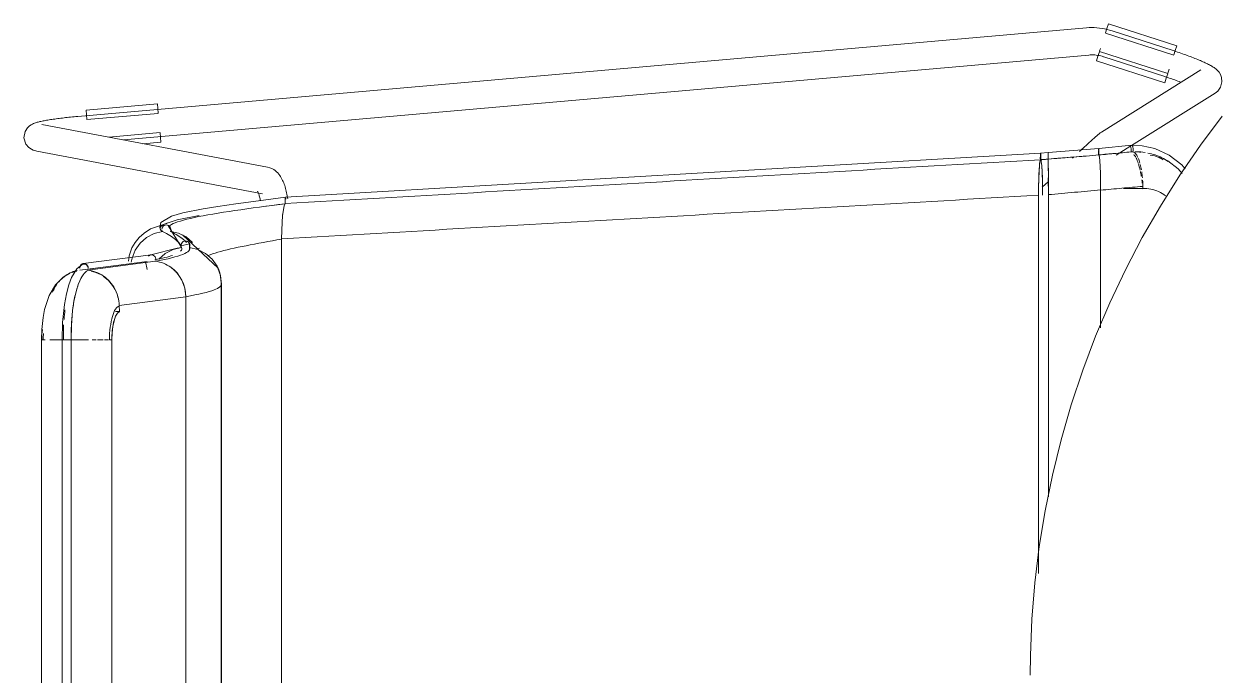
# Model space of a CAD drawing. Header units: millimetres. Extents: x 155920 to 295199, y -4084 to 97293.
# Drawn here: x 226586 to 227113, y 31307 to 31593 of the extents above; entities that cross this region are included whole.
import ezdxf

# ---------------------------------------------------------------- set-up
doc = ezdxf.new("R2010")
doc.units = ezdxf.units.MM
doc.header["$MEASUREMENT"] = 0
doc.layers.add('I-FURN', color=8, linetype='CONTINUOUS', lineweight=9)

msp = doc.modelspace()

# ---------------------------------------------------------------- linework, layer by layer
at = {"layer": 'I-FURN'}
for p, q in [((227062.24, 31591.17), (227062.87, 31593.12)), ((227062.87, 31593.12), (227092.88, 31583.43)), ((227053.19, 31591.4), (226609.86, 31552.46)), ((227053.23, 31591.41), (227053.19, 31591.41)), ((227054.37, 31591.49), (227053.23, 31591.41)), ((227055.51, 31591.52), (227054.37, 31591.49)), ((227056.65, 31591.5), (227055.51, 31591.52)), ((227057.79, 31591.44), (227056.65, 31591.5)), ((227058.93, 31591.33), (227057.79, 31591.44)), ((227060.06, 31591.18), (227058.93, 31591.33)), ((227061.19, 31590.98), (227060.06, 31591.18)), ((227062.3, 31590.74), (227061.19, 31590.98)), ((227061.56, 31589.08), (227091.57, 31579.39)), ((227061.6, 31589.19), (227062.24, 31591.17)), ((227063.41, 31590.45), (227062.3, 31590.74)), ((227064.5, 31590.12), (227063.41, 31590.45)), ((227091.32, 31581.41), (227064.5, 31590.12)), ((227058.99, 31581.1), (227059.37, 31582.27)), ((227092.88, 31583.43), (227092.25, 31581.48)), ((226629.89, 31542.17), (227054.24, 31579.45)), ((227054.24, 31579.45), (227054.9, 31579.5)), ((227054.9, 31579.5), (227055.56, 31579.52)), ((227055.56, 31579.52), (227056.22, 31579.51)), ((227056.22, 31579.51), (227056.88, 31579.47)), ((227056.88, 31579.47), (227057.54, 31579.41)), ((227057.54, 31579.41), (227058.2, 31579.32)), ((227057.65, 31576.96), (227058.28, 31578.92)), ((227057.65, 31576.96), (227087.66, 31567.28)), ((227058.2, 31579.32), (227058.85, 31579.21)), ((227058.28, 31578.92), (227058.92, 31580.89)), ((227058.85, 31579.21), (227059.5, 31579.07)), ((227088.97, 31571.32), (227058.96, 31581.01)), ((227059.5, 31579.07), (227060.14, 31578.91)), ((227060.14, 31578.91), (227060.77, 31578.72)), ((227060.77, 31578.72), (227060.79, 31578.71)), ((227060.79, 31578.71), (227087.61, 31569.99)), ((227091.78, 31581.26), (227091.32, 31581.41)), ((227092.25, 31581.48), (227091.61, 31579.51)), ((227092.52, 31581.01), (227091.78, 31581.26)), ((227093.25, 31580.77), (227092.52, 31581.01)), ((227093.99, 31580.52), (227093.25, 31580.77)), ((227094.71, 31580.27), (227093.99, 31580.52)), ((227095.44, 31580.02), (227094.71, 31580.27)), ((227096.15, 31579.76), (227095.44, 31580.02)), ((227096.86, 31579.51), (227096.15, 31579.76)), ((227097.56, 31579.25), (227096.86, 31579.51)), ((227098.25, 31579), (227097.56, 31579.25)), ((227098.92, 31578.74), (227098.25, 31579)), ((227099.59, 31578.49), (227098.92, 31578.74)), ((227100.24, 31578.24), (227099.59, 31578.49)), ((227100.88, 31577.98), (227100.24, 31578.24)), ((227101.51, 31577.73), (227100.88, 31577.98)), ((227102.12, 31577.48), (227101.51, 31577.73)), ((227102.71, 31577.24), (227102.12, 31577.48)), ((227103.29, 31576.99), (227102.71, 31577.24)), ((227103.85, 31576.75), (227103.29, 31576.99)), ((227103.47, 31572.92), (227059.89, 31545.61)), ((227089, 31571.42), (227089.58, 31573.23)), ((227104.4, 31576.51), (227103.85, 31576.75)), ((227104.93, 31576.27), (227104.4, 31576.51)), ((227105.44, 31576.04), (227104.93, 31576.27)), ((227105.93, 31575.8), (227105.44, 31576.04)), ((227106.4, 31575.57), (227105.93, 31575.8)), ((227106.86, 31575.34), (227106.4, 31575.57)), ((227107.3, 31575.11), (227106.86, 31575.34)), ((227107.72, 31574.89), (227107.3, 31575.11)), ((227108.13, 31574.65), (227107.72, 31574.89)), ((227108.53, 31574.42), (227108.13, 31574.65)), ((227108.93, 31574.18), (227108.53, 31574.42)), ((227109.31, 31573.92), (227108.93, 31574.18)), ((227109.7, 31573.64), (227109.31, 31573.92)), ((227110.11, 31573.33), (227109.7, 31573.64)), ((227110.53, 31572.96), (227110.11, 31573.33)), ((227111, 31572.5), (227110.53, 31572.96)), ((227111.52, 31571.87), (227111, 31572.5)), ((227112.08, 31570.96), (227111.52, 31571.87)), ((227087.94, 31569.89), (227087.61, 31569.99)), ((227088.29, 31569.23), (227087.66, 31567.28)), ((227088.63, 31569.66), (227087.94, 31569.89)), ((227088.93, 31571.2), (227088.29, 31569.23)), ((227089.32, 31569.43), (227088.63, 31569.66)), ((227090.01, 31569.2), (227089.32, 31569.43)), ((227090.69, 31568.96), (227090.01, 31569.2)), ((227091.36, 31568.73), (227090.69, 31568.96)), ((227092.03, 31568.49), (227091.36, 31568.73)), ((227092.68, 31568.26), (227092.03, 31568.49)), ((227093.33, 31568.02), (227092.68, 31568.26)), ((227093.97, 31567.79), (227093.33, 31568.02)), ((227094.59, 31567.55), (227093.97, 31567.79)), ((227112.6, 31569.58), (227112.08, 31570.96)), ((227112.19, 31565.37), (227112.78, 31567.6)), ((227112.78, 31567.6), (227112.6, 31569.58)), ((227073.08, 31539.72), (227109.84, 31562.75)), ((227110.97, 31563.64), (227109.84, 31562.75)), ((227110.97, 31563.64), (227112.19, 31565.37)), ((226613.47, 31555.27), (226644.88, 31558.03)), ((226644.88, 31558.03), (226645.06, 31555.99)), ((226645.06, 31555.99), (226645.24, 31553.92)), ((226595.1, 31550.59), (226595.62, 31550.68)), ((226595.62, 31550.68), (226596.15, 31550.78)), ((226596.15, 31550.78), (226596.7, 31550.87)), ((226596.7, 31550.87), (226597.27, 31550.96)), ((226597.27, 31550.96), (226597.86, 31551.06)), ((226597.86, 31551.06), (226598.46, 31551.15)), ((226598.46, 31551.15), (226599.08, 31551.24)), ((226599.08, 31551.24), (226599.71, 31551.33)), ((226599.71, 31551.33), (226600.36, 31551.42)), ((226600.36, 31551.42), (226601.02, 31551.5)), ((226601.02, 31551.5), (226601.7, 31551.59)), ((226601.7, 31551.59), (226602.39, 31551.68)), ((226602.39, 31551.68), (226603.09, 31551.76)), ((226603.09, 31551.76), (226603.8, 31551.84)), ((226603.8, 31551.84), (226604.51, 31551.92)), ((226604.51, 31551.92), (226605.24, 31552)), ((226605.24, 31552), (226605.97, 31552.08)), ((226605.97, 31552.08), (226606.71, 31552.16)), ((226606.71, 31552.16), (226607.46, 31552.23)), ((226607.46, 31552.23), (226608.2, 31552.31)), ((226608.2, 31552.31), (226608.95, 31552.38)), ((226608.95, 31552.38), (226609.71, 31552.44)), ((226609.71, 31552.44), (226609.86, 31552.46)), ((226613.65, 31553.23), (226613.47, 31555.27)), ((226613.83, 31551.16), (226613.65, 31553.23)), ((226613.84, 31551.04), (226645.25, 31553.8)), ((227112.87, 31552.6), (227103.29, 31539.79)), ((226586.19, 31543.07), (226586.67, 31545.84)), ((226586.67, 31545.84), (226587.71, 31547.49)), ((226587.71, 31547.49), (226588.62, 31548.34)), ((226588.62, 31548.34), (226589.32, 31548.82)), ((226589.32, 31548.82), (226589.88, 31549.13)), ((226589.88, 31549.13), (226590.36, 31549.34)), ((226590.36, 31549.34), (226590.79, 31549.51)), ((226590.79, 31549.51), (226591.19, 31549.65)), ((226591.19, 31549.65), (226591.59, 31549.78)), ((226591.59, 31549.78), (226591.98, 31549.89)), ((226591.98, 31549.89), (226592.39, 31550)), ((226592.39, 31550), (226592.8, 31550.1)), ((226592.8, 31550.1), (226593.23, 31550.21)), ((226593.23, 31550.21), (226593.67, 31550.3)), ((226593.67, 31550.3), (226594.13, 31550.4)), ((226693.31, 31530.16), (226594.01, 31548.98)), ((226594.13, 31550.4), (226594.61, 31550.5)), ((226594.61, 31550.5), (226595.1, 31550.59)), ((226646, 31545.35), (226623.52, 31543.38)), ((227059.56, 31545.4), (227059.31, 31545.21)), ((227059.89, 31545.61), (227059.56, 31545.4)), ((226587.02, 31540.32), (226586.19, 31543.07)), ((226587.02, 31540.32), (226588.35, 31538.75)), ((226638.47, 31540.43), (226646.37, 31541.12)), ((226646.01, 31545.23), (226646.19, 31543.16)), ((226646.19, 31543.16), (226646.37, 31541.12)), ((227053.8, 31540.4), (227053.38, 31540)), ((227054.22, 31540.78), (227053.8, 31540.4)), ((227054.62, 31541.15), (227054.22, 31540.78)), ((227055.01, 31541.5), (227054.62, 31541.15)), ((227055.39, 31541.84), (227055.01, 31541.5)), ((227055.75, 31542.17), (227055.39, 31541.84)), ((227056.1, 31542.49), (227055.75, 31542.17)), ((227056.44, 31542.79), (227056.1, 31542.49)), ((227056.76, 31543.08), (227056.44, 31542.79)), ((227057.07, 31543.35), (227056.76, 31543.08)), ((227057.36, 31543.61), (227057.07, 31543.35)), ((227057.64, 31543.85), (227057.36, 31543.61)), ((227057.91, 31544.08), (227057.64, 31543.85)), ((227058.16, 31544.3), (227057.91, 31544.08)), ((227058.4, 31544.5), (227058.16, 31544.3)), ((227058.63, 31544.69), (227058.4, 31544.5)), ((227058.86, 31544.87), (227058.63, 31544.69)), ((227059.08, 31545.04), (227058.86, 31544.87)), ((227059.31, 31545.21), (227059.08, 31545.04)), ((226588.35, 31538.75), (226589.43, 31538)), ((226589.43, 31538), (226590.23, 31537.62)), ((226590.23, 31537.62), (226590.85, 31537.41)), ((226590.85, 31537.41), (226591.36, 31537.27)), ((226591.36, 31537.27), (226591.78, 31537.19)), ((226591.78, 31537.19), (226691.07, 31518.37)), ((226701.15, 31516.97), (227033.06, 31536.26)), ((227032.96, 31534.88), (227032.95, 31534.39)), ((227032.97, 31535.33), (227032.96, 31534.88)), ((227032.99, 31535.71), (227032.97, 31535.33)), ((227033.01, 31536.01), (227032.99, 31535.71)), ((227033.03, 31536.19), (227033.01, 31536.01)), ((227033.06, 31536.26), (227033.03, 31536.19)), ((227036.42, 31536.53), (227033.06, 31536.26)), ((227033.09, 31536.19), (227033.06, 31536.26)), ((227033.12, 31536), (227033.09, 31536.19)), ((227033.14, 31535.71), (227033.12, 31536)), ((227033.16, 31535.33), (227033.14, 31535.71)), ((227033.17, 31534.87), (227033.16, 31535.33)), ((227033.17, 31534.38), (227033.17, 31534.87)), ((227036.41, 31535.6), (227036.42, 31535.98)), ((227036.42, 31535.98), (227036.41, 31535.6)), ((227036.41, 31535.15), (227036.41, 31535.6)), ((227036.41, 31535.6), (227036.41, 31535.15)), ((227036.41, 31534.66), (227036.41, 31535.15)), ((227036.41, 31535.15), (227036.41, 31534.66)), ((227036.42, 31536.54), (227058.62, 31538.36)), ((227036.42, 31536.47), (227036.42, 31536.54)), ((227036.42, 31536.54), (227036.42, 31536.47)), ((227036.42, 31536.46), (227036.42, 31536.53)), ((227036.42, 31536.53), (227036.42, 31536.47)), ((227036.42, 31536.47), (227036.42, 31536.28)), ((227036.42, 31536.28), (227036.42, 31536.47)), ((227036.42, 31536.47), (227036.42, 31536.28)), ((227036.42, 31536.27), (227036.42, 31536.46)), ((227036.42, 31536.28), (227036.43, 31535.99)), ((227036.43, 31535.99), (227036.42, 31536.28)), ((227036.42, 31536.28), (227036.42, 31535.98)), ((227036.42, 31535.98), (227036.42, 31536.27)), ((227036.43, 31535.99), (227036.43, 31535.6)), ((227036.43, 31535.61), (227036.43, 31535.99)), ((227036.43, 31535.16), (227036.43, 31535.61)), ((227036.43, 31535.6), (227036.43, 31535.15)), ((227036.43, 31534.67), (227036.43, 31535.16)), ((227036.43, 31535.15), (227036.43, 31534.66)), ((227050.63, 31537.44), (227050.15, 31536.99)), ((227051.11, 31537.89), (227050.63, 31537.44)), ((227051.58, 31538.33), (227051.11, 31537.89)), ((227052.04, 31538.77), (227051.58, 31538.33)), ((227052.5, 31539.19), (227052.04, 31538.77)), ((227052.94, 31539.6), (227052.5, 31539.19)), ((227053.38, 31540), (227052.94, 31539.6)), ((227058.53, 31537.44), (227058.52, 31536.99)), ((227058.52, 31536.98), (227058.53, 31537.43)), ((227058.52, 31536.99), (227058.52, 31536.5)), ((227058.52, 31536.49), (227058.52, 31536.98)), ((227058.52, 31536.5), (227058.52, 31536)), ((227058.52, 31536), (227058.52, 31536.49)), ((227058.52, 31536), (227058.53, 31535.53)), ((227058.53, 31535.52), (227058.52, 31536)), ((227058.57, 31538.11), (227058.55, 31537.82)), ((227058.55, 31537.82), (227058.57, 31538.11)), ((227058.6, 31538.3), (227058.57, 31538.11)), ((227058.57, 31538.11), (227058.6, 31538.29)), ((227058.62, 31538.36), (227058.6, 31538.3)), ((227058.6, 31538.29), (227058.62, 31538.36)), ((227058.62, 31538.36), (227073.11, 31539.79)), ((227058.62, 31538.36), (227058.65, 31538.29)), ((227058.65, 31538.3), (227058.62, 31538.36)), ((227058.67, 31538.11), (227058.65, 31538.3)), ((227058.69, 31537.81), (227058.67, 31538.11)), ((227058.67, 31538.1), (227058.69, 31537.8)), ((227058.71, 31537.43), (227058.69, 31537.81)), ((227058.69, 31537.8), (227058.71, 31537.42)), ((227058.72, 31536.97), (227058.71, 31537.43)), ((227058.71, 31537.42), (227058.72, 31536.97)), ((227058.71, 31535.51), (227058.72, 31535.98)), ((227058.72, 31535.98), (227058.71, 31535.51)), ((227058.71, 31535.51), (227058.91, 31534.63)), ((227058.91, 31534.62), (227058.71, 31535.51)), ((227058.73, 31536.48), (227058.72, 31536.97)), ((227058.72, 31536.97), (227058.72, 31536.48)), ((227058.72, 31535.98), (227058.73, 31536.48)), ((227058.72, 31536.48), (227058.72, 31535.98)), ((227066.26, 31535.44), (227072.71, 31539.48)), ((227077.68, 31539.57), (227072.22, 31539.66)), ((227083.33, 31538.36), (227077.68, 31539.57)), ((227089.64, 31535.46), (227083.33, 31538.36)), ((227095.17, 31531.12), (227089.64, 31535.46)), ((227103.29, 31539.79), (227094.24, 31526.6)), ((226693.31, 31530.16), (226694.29, 31529.91)), ((226694.29, 31529.91), (226695.19, 31529.54)), ((226695.19, 31529.54), (226695.98, 31529.1)), ((227032.56, 31530.79), (227032.4, 31528.29)), ((227032.75, 31532.54), (227032.56, 31530.79)), ((227032.96, 31533.43), (227032.75, 31532.54)), ((227032.95, 31534.39), (227032.95, 31533.9)), ((227032.95, 31533.9), (227032.96, 31533.43)), ((227033.16, 31533.42), (227033.17, 31533.89)), ((227033.37, 31532.52), (227033.16, 31533.42)), ((227033.17, 31533.89), (227033.17, 31534.38)), ((227033.56, 31530.77), (227033.37, 31532.52)), ((227033.73, 31528.27), (227033.56, 31530.77)), ((227036.37, 31528.54), (227036.39, 31531.04)), ((227036.39, 31531.04), (227036.37, 31528.55)), ((227036.39, 31531.04), (227036.4, 31532.79)), ((227036.4, 31532.79), (227036.39, 31531.04)), ((227036.41, 31534.16), (227036.41, 31534.66)), ((227036.41, 31534.66), (227036.41, 31534.16)), ((227036.41, 31533.69), (227036.41, 31534.16)), ((227036.41, 31534.16), (227036.41, 31533.69)), ((227036.43, 31534.17), (227036.43, 31534.67)), ((227036.43, 31534.66), (227036.43, 31534.17)), ((227036.43, 31534.17), (227036.43, 31533.7)), ((227036.43, 31533.7), (227036.43, 31534.17)), ((227036.43, 31533.7), (227036.44, 31532.81)), ((227036.44, 31532.81), (227036.43, 31533.7)), ((227036.44, 31532.81), (227036.46, 31531.06)), ((227036.46, 31531.06), (227036.44, 31532.81)), ((227036.46, 31531.06), (227036.47, 31528.56)), ((227036.47, 31528.56), (227036.46, 31531.06)), ((227047.66, 31534.63), (227047.16, 31534.15)), ((227058.91, 31534.62), (227059.08, 31532.9)), ((227059.09, 31532.89), (227058.91, 31534.62)), ((227059.09, 31532.89), (227059.24, 31530.45)), ((227059.24, 31530.41), (227059.09, 31532.89)), ((227059.24, 31530.41), (227059.35, 31527.38)), ((227059.35, 31527.31), (227059.24, 31530.41)), ((227088.93, 31532.88), (227085.25, 31534.79)), ((227093.51, 31529.39), (227088.93, 31532.88)), ((227096.57, 31529.37), (227095.17, 31531.12)), ((226695.98, 31529.1), (226696.67, 31528.62)), ((226696.67, 31528.62), (226697.26, 31528.11)), ((226697.26, 31528.11), (226697.78, 31527.59)), ((226697.78, 31527.59), (226698.24, 31527.06)), ((226698.24, 31527.06), (226698.64, 31526.53)), ((226698.64, 31526.53), (226699, 31525.99)), ((226699, 31525.99), (226699.32, 31525.45)), ((226699.32, 31525.45), (226699.61, 31524.92)), ((226699.61, 31524.92), (226699.88, 31524.36)), ((226699.88, 31524.36), (226700.13, 31523.8)), ((227032.27, 31525.15), (227032.19, 31521.59)), ((227032.4, 31528.29), (227032.27, 31525.15)), ((227033.85, 31525.15), (227033.73, 31528.27)), ((227033.93, 31521.6), (227033.85, 31525.15)), ((227036.36, 31521.86), (227036.36, 31525.42)), ((227036.36, 31525.42), (227036.36, 31521.86)), ((227036.47, 31528.56), (227036.48, 31525.43)), ((227036.48, 31525.43), (227036.47, 31528.56)), ((227036.48, 31521.86), (227036.48, 31525.43)), ((227036.48, 31525.42), (227036.48, 31521.86)), ((227059.35, 31527.31), (227059.42, 31523.87)), ((227059.42, 31523.87), (227059.35, 31527.31)), ((227094.24, 31526.6), (227085.72, 31513.06)), ((227095.24, 31527.31), (227093.51, 31529.39)), ((226688.84, 31519.59), (226688.86, 31519.57)), ((226688.86, 31519.57), (226688.9, 31519.5)), ((226688.9, 31519.5), (226688.95, 31519.41)), ((226688.95, 31519.41), (226689.02, 31519.26)), ((226689.02, 31519.26), (226689.11, 31519.06)), ((226689.11, 31519.06), (226689.21, 31518.83)), ((226700.13, 31523.8), (226700.37, 31523.23)), ((226700.37, 31523.23), (226700.59, 31522.65)), ((226700.59, 31522.65), (226700.79, 31522.06)), ((226700.79, 31522.06), (226700.99, 31521.46)), ((226700.99, 31521.46), (226701.17, 31520.84)), ((226701.17, 31520.84), (226701.34, 31520.21)), ((226701.34, 31520.21), (226701.51, 31519.57)), ((226701.51, 31519.57), (226701.66, 31518.91)), ((227032.19, 31521.59), (227032.17, 31517.81)), ((227036.48, 31523.87), (227033.81, 31521.3)), ((227033.96, 31517.83), (227033.93, 31521.6)), ((227036.48, 31521.86), (227036.48, 31518.07)), ((227036.48, 31518.07), (227036.48, 31521.86)), ((227059.43, 31523.78), (227059.45, 31520.13)), ((227059.45, 31520.01), (227059.43, 31523.77)), ((227059.45, 31459.46), (227059.45, 31520.01)), ((227059.45, 31520.01), (227059.45, 31459.46)), ((227079.25, 31520.72), (227069.49, 31520.72)), ((227078, 31521.71), (227078, 31520.66)), ((226679.37, 31514.06), (226671.35, 31512.88)), ((226689.3, 31515.42), (226679.37, 31514.06)), ((226689.21, 31518.83), (226689.31, 31518.56)), ((226701.15, 31516.97), (226689.3, 31515.42)), ((226689.31, 31518.56), (226689.41, 31518.26)), ((226689.41, 31518.26), (226689.52, 31517.92)), ((226689.52, 31517.92), (226689.63, 31517.56)), ((226689.63, 31517.56), (226689.74, 31517.16)), ((226689.74, 31517.16), (226689.84, 31516.74)), ((226689.84, 31516.74), (226689.95, 31516.29)), ((226689.95, 31516.29), (226690.05, 31515.82)), ((226690.05, 31515.82), (226690.14, 31515.33)), ((226700.56, 31513.2), (226700.96, 31514.11)), ((226700.96, 31514.1), (226700.56, 31513.2)), ((226700.95, 31515.57), (226700.94, 31515.07)), ((226700.94, 31515.08), (226700.95, 31515.57)), ((226700.95, 31514.58), (226700.94, 31515.08)), ((226700.94, 31515.07), (226700.95, 31514.58)), ((226700.97, 31516.02), (226700.95, 31515.57)), ((226700.95, 31515.57), (226700.97, 31516.02)), ((226700.95, 31514.58), (226700.96, 31514.1)), ((226700.96, 31514.11), (226700.95, 31514.58)), ((226701.01, 31516.41), (226700.97, 31516.02)), ((226700.97, 31516.02), (226701.01, 31516.41)), ((226701.01, 31516.41), (226701.05, 31516.71)), ((226701.05, 31516.7), (226701.01, 31516.41)), ((226701.21, 31516.91), (226701.15, 31516.97)), ((226701.15, 31516.97), (226701.21, 31516.91)), ((226701.26, 31516.73), (226701.3, 31516.44)), ((226701.3, 31516.43), (226701.26, 31516.72)), ((226701.3, 31516.44), (226701.33, 31516.06)), ((226701.33, 31516.05), (226701.3, 31516.43)), ((226701.66, 31518.91), (226701.8, 31518.24)), ((226701.8, 31518.24), (226701.94, 31517.56)), ((226701.94, 31517.56), (226702.06, 31516.87)), ((226702.06, 31516.87), (226702.18, 31516.16)), ((227032.17, 31517.81), (227032.17, 31351.53)), ((227032.17, 31351.53), (227032.17, 31517.81)), ((227036.48, 31518.07), (227036.48, 31385.24)), ((227036.48, 31385.24), (227036.48, 31518.07)), ((226651.02, 31508.64), (226646.38, 31505.86)), ((226656.01, 31510.04), (226651.02, 31508.64)), ((226663.24, 31508.86), (226653.58, 31506.96)), ((226665.03, 31511.84), (226656.01, 31510.04)), ((226671.35, 31512.88), (226665.03, 31511.84)), ((226699.65, 31505.91), (226699.88, 31508.96)), ((226699.89, 31508.96), (226699.65, 31505.86)), ((226699.89, 31508.99), (226700.2, 31511.46)), ((226700.2, 31511.46), (226699.89, 31508.96)), ((226700.2, 31511.47), (226700.56, 31513.2)), ((226700.56, 31513.2), (226700.2, 31511.46)), ((227085.72, 31513.06), (227077.75, 31499.18)), ((226653.58, 31506.96), (226641.86, 31502.97)), ((226646.38, 31505.86), (226645.85, 31503.68)), ((226645.85, 31503.68), (226646.14, 31502.76)), ((226646.86, 31502.83), (226646.94, 31503.32)), ((226646.93, 31503.32), (226646.86, 31502.83)), ((226647.13, 31503.78), (226646.93, 31503.32)), ((226646.94, 31503.32), (226647.13, 31503.77)), ((226647.13, 31503.77), (226647.44, 31504.16)), ((226647.44, 31504.16), (226647.13, 31503.78)), ((226647.44, 31504.16), (226647.83, 31504.46)), ((226647.83, 31504.46), (226647.44, 31504.16)), ((226647.83, 31504.46), (226648.29, 31504.66)), ((226648.28, 31504.66), (226647.83, 31504.46)), ((226648.77, 31504.73), (226648.28, 31504.66)), ((226648.29, 31504.66), (226648.77, 31504.73)), ((226648.77, 31504.73), (226649.26, 31504.67)), ((226649.26, 31504.67), (226648.77, 31504.73)), ((226649.26, 31504.67), (226649.71, 31504.49)), ((226649.72, 31504.49), (226649.26, 31504.67)), ((226649.62, 31504.53), (226655.33, 31495.15)), ((226649.71, 31504.49), (226650.12, 31504.2)), ((226650.12, 31504.2), (226649.72, 31504.49)), ((226650.12, 31504.2), (226650.43, 31503.82)), ((226650.44, 31503.82), (226650.12, 31504.2)), ((226650.43, 31503.82), (226650.64, 31503.37)), ((226650.64, 31503.37), (226650.44, 31503.82)), ((226650.64, 31503.37), (226650.73, 31502.88)), ((226650.73, 31502.88), (226650.64, 31503.37)), ((226699.65, 31505.86), (226699.49, 31502.32)), ((226699.5, 31502.39), (226699.65, 31505.86)), ((226636.79, 31499.16), (226635.01, 31497)), ((226639.04, 31501.16), (226636.79, 31499.16)), ((226640.12, 31499.21), (226637.29, 31496.73)), ((226641.86, 31502.97), (226639.04, 31501.16)), ((226643.44, 31500.95), (226640.12, 31499.21)), ((226647.07, 31501.86), (226643.44, 31500.95)), ((226647.07, 31501.86), (226646.9, 31502.33)), ((226646.9, 31502.33), (226647.07, 31501.86)), ((226650.7, 31502.38), (226650.55, 31501.91)), ((226650.55, 31501.91), (226650.7, 31502.38)), ((226650.55, 31501.91), (226654.16, 31501.12)), ((226654.17, 31501.13), (226650.55, 31501.91)), ((226650.73, 31502.88), (226650.7, 31502.38)), ((226650.7, 31502.38), (226650.73, 31502.88)), ((226654.16, 31501.12), (226657.49, 31499.47)), ((226657.49, 31499.48), (226654.17, 31501.13)), ((226655.82, 31500.42), (226671.52, 31485.82)), ((226660.33, 31497.08), (226657.49, 31499.48)), ((226657.49, 31499.47), (226660.33, 31497.08)), ((226699.43, 31498.63), (226699.49, 31502.32)), ((226699.49, 31502.32), (226699.43, 31498.55)), ((226699.43, 31498.55), (226699.43, 31115.16)), ((226699.43, 31115.16), (226699.43, 31498.55)), ((227077.75, 31499.18), (227070.33, 31485)), ((226633.67, 31494.73), (226632.38, 31491.12)), ((226635.01, 31497), (226633.67, 31494.73)), ((226635.12, 31493.65), (226633.71, 31490.13)), ((226637.29, 31496.73), (226635.12, 31493.65)), ((226641.97, 31491.57), (226653.59, 31494.54)), ((226651.72, 31494.01), (226648.33, 31492.25)), ((226655.43, 31494.9), (226651.72, 31494.01)), ((226653.59, 31494.54), (226655.45, 31494.87)), ((226659.04, 31496.41), (226655.15, 31495.58)), ((226655.32, 31496.36), (226655.23, 31495.87)), ((226655.23, 31495.87), (226655.27, 31495.37)), ((226655.24, 31495.86), (226655.32, 31496.35)), ((226655.28, 31495.37), (226655.24, 31495.86)), ((226655.27, 31495.37), (226655.43, 31494.9)), ((226655.44, 31494.9), (226655.28, 31495.37)), ((226655.32, 31496.35), (226655.52, 31496.81)), ((226655.52, 31496.81), (226655.32, 31496.36)), ((226655.52, 31496.81), (226655.84, 31497.19)), ((226655.83, 31497.19), (226655.52, 31496.81)), ((226656.24, 31497.49), (226655.83, 31497.19)), ((226655.84, 31497.19), (226656.24, 31497.48)), ((226656.24, 31497.48), (226656.7, 31497.67)), ((226656.7, 31497.67), (226656.24, 31497.49)), ((226656.7, 31497.67), (226657.19, 31497.74)), ((226657.19, 31497.74), (226656.7, 31497.67)), ((226657.19, 31497.74), (226657.68, 31497.67)), ((226657.68, 31497.67), (226657.19, 31497.74)), ((226657.68, 31497.67), (226658.14, 31497.48)), ((226658.14, 31497.49), (226657.68, 31497.67)), ((226658.54, 31497.19), (226658.14, 31497.49)), ((226658.14, 31497.48), (226658.54, 31497.19)), ((226658.54, 31497.19), (226658.86, 31496.81)), ((226658.86, 31496.81), (226658.54, 31497.19)), ((226658.86, 31496.81), (226659.06, 31496.35)), ((226659.06, 31496.36), (226658.86, 31496.81)), ((226658.91, 31496.71), (226658.96, 31493.83)), ((226659.1, 31495.37), (226658.94, 31494.9)), ((226658.94, 31494.9), (226659.1, 31495.37)), ((226662.66, 31494.01), (226658.94, 31494.9)), ((226659.14, 31495.87), (226659.06, 31496.36)), ((226659.06, 31496.35), (226659.14, 31495.86)), ((226659.1, 31495.37), (226659.14, 31495.87)), ((226659.14, 31495.86), (226659.1, 31495.37)), ((226666.05, 31492.25), (226662.66, 31494.01)), ((226662.66, 31494), (226666.05, 31492.25)), ((226610.72, 31484.89), (226640.41, 31488.74)), ((226612.28, 31487.73), (226642.05, 31491.59)), ((226643.96, 31488.76), (226614.26, 31484.92)), ((226632.38, 31491.12), (226632.08, 31488.86)), ((226633.35, 31488.39), (226633.72, 31490.13)), ((226633.71, 31490.13), (226633.35, 31488.39)), ((226639.63, 31488.61), (226640.32, 31485.12)), ((226641.37, 31491.35), (226640.99, 31491.06)), ((226641.82, 31491.54), (226641.37, 31491.35)), ((226642.29, 31491.6), (226641.82, 31491.54)), ((226642.75, 31491.54), (226642.29, 31491.6)), ((226643.19, 31491.35), (226642.75, 31491.54)), ((226643.58, 31491.05), (226643.19, 31491.35)), ((226643.88, 31490.67), (226643.58, 31491.05)), ((226644.07, 31490.22), (226643.88, 31490.67)), ((226644.15, 31489.73), (226644.07, 31490.22)), ((226644.11, 31489.23), (226644.15, 31489.73)), ((226648.33, 31492.25), (226645.45, 31489.75)), ((226666.05, 31492.25), (226668.92, 31489.74)), ((226668.93, 31489.75), (226666.05, 31492.25)), ((226668.92, 31489.74), (226671.09, 31486.61)), ((226671.1, 31486.61), (226668.93, 31489.75)), ((226606.28, 31483.35), (226604.02, 31482.02)), ((226609.39, 31485.48), (226607.09, 31481.65)), ((226611.78, 31487.38), (226609.39, 31485.48)), ((226616.69, 31485.67), (226614.25, 31485.35)), ((226653.46, 31483.64), (226650.72, 31486.13)), ((226655.54, 31480.53), (226653.46, 31483.64)), ((226670.92, 31486.92), (226672.64, 31482.46)), ((226671.09, 31486.61), (226672.45, 31483.04)), ((226672.46, 31483.04), (226671.1, 31486.61)), ((226671.52, 31485.82), (226672.22, 31483.9)), ((226672.45, 31483.04), (226672.93, 31479.25)), ((226672.93, 31479.25), (226672.46, 31483.04)), ((226672.64, 31482.46), (226673.08, 31478.71)), ((227070.33, 31485), (227063.5, 31470.54)), ((226600.11, 31478.37), (226597.24, 31473.66)), ((226601.94, 31480.35), (226600.11, 31478.37)), ((226604.02, 31482.02), (226601.94, 31480.35)), ((226605.9, 31478.49), (226604.82, 31474.44)), ((226607.09, 31481.65), (226605.9, 31478.49)), ((226610.23, 31478.95), (226609.14, 31475.52)), ((226656.86, 31476.98), (226655.54, 31480.53)), ((226657.34, 31473.21), (226656.86, 31476.98)), ((226672.93, 31479.25), (226672.93, 31134.46)), ((226672.93, 31134.46), (226672.93, 31479.25)), ((226673.09, 31439.8), (226673.09, 31478.71)), ((226597.24, 31473.66), (226595.22, 31467.51)), ((226604.82, 31474.44), (226603.95, 31469.73)), ((226609.14, 31475.52), (226608.17, 31471.08)), ((226628.06, 31469.35), (226657.34, 31473.21)), ((226657.34, 31473.21), (226657.34, 31140.5)), ((226657.34, 31140.5), (226657.34, 31473.21)), ((226595.22, 31467.51), (226594.57, 31464.01)), ((226603.95, 31469.73), (226603.15, 31461.84)), ((226607.58, 31467.07), (226607.04, 31460.51)), ((226608.17, 31471.08), (226607.58, 31467.07)), ((226628.13, 31466.64), (226626.46, 31466.64)), ((226627.27, 31466), (226628.13, 31466.64)), ((226628.13, 31466.64), (226628.06, 31469.35)), ((227063.5, 31470.54), (227057.24, 31455.81)), ((226594.57, 31464.01), (226594.05, 31458.8)), ((226603.15, 31461.84), (226603.01, 31454.28)), ((226625.3, 31460.17), (226625.81, 31462.66)), ((226625.81, 31462.66), (226626.48, 31464.64)), ((226626.48, 31464.64), (226627.27, 31466)), ((226594.05, 31458.8), (226593.97, 31454.28)), ((226607.04, 31460.51), (226606.97, 31454.28)), ((226624.87, 31454.28), (226624.98, 31457.32)), ((226624.98, 31457.32), (226625.3, 31460.17)), ((227057.24, 31455.81), (227051.58, 31440.85)), ((226594.14, 31454.28), (226593.97, 31454.28)), ((226593.97, 31454.28), (226593.97, 31159.43)), ((226593.99, 31454.28), (226595.46, 31454.28)), ((226597.49, 31454.28), (226600.07, 31454.28)), ((226603.25, 31454.28), (226600.22, 31454.28)), ((226600.23, 31454.28), (226603.25, 31454.28)), ((226603.01, 31454.28), (226603.01, 31159.43)), ((226603.01, 31454.28), (226606.86, 31454.28)), ((226603.07, 31454.28), (226603.01, 31454.28)), ((226603.27, 31454.28), (226603.07, 31454.28)), ((226603.58, 31454.28), (226603.27, 31454.28)), ((226603.97, 31454.28), (226603.58, 31454.28)), ((226604.42, 31454.28), (226603.97, 31454.28)), ((226604.91, 31454.28), (226604.42, 31454.28)), ((226605.41, 31454.28), (226604.91, 31454.28)), ((226605.88, 31454.28), (226605.41, 31454.28)), ((226606.3, 31454.28), (226605.88, 31454.28)), ((226606.63, 31454.28), (226606.3, 31454.28)), ((226606.86, 31454.28), (226606.63, 31454.28)), ((226610.75, 31454.28), (226606.94, 31454.28)), ((226606.94, 31454.28), (226610.75, 31454.28)), ((226606.97, 31159.43), (226606.97, 31454.28)), ((226610.94, 31454.28), (226614.5, 31454.28)), ((226616.13, 31454.28), (226617.97, 31454.28)), ((226618.49, 31454.28), (226620.96, 31454.28)), ((226621.54, 31454.28), (226623.28, 31454.28)), ((226624.81, 31454.28), (226624.81, 31159.43)), ((226624.87, 31159.43), (226624.87, 31454.28)), ((227051.58, 31440.85), (227046.53, 31425.67)), ((226673.09, 31135), (226673.09, 31439.8)), ((227046.53, 31425.67), (227042.08, 31410.3)), ((227042.08, 31410.3), (227038.25, 31394.77)), ((227038.25, 31394.77), (227035.05, 31379.09)), ((227035.05, 31379.09), (227032.48, 31363.3)), ((227032.48, 31363.3), (227030.53, 31347.42)), ((227030.53, 31347.42), (227029.23, 31331.48)), ((227029.23, 31331.48), (227028.57, 31315.49)), ((227028.57, 31315.49), (227028.47, 31306.86))]:
    msp.add_line(p, q, dxfattribs=at)
for centre, major_axis, ratio, start_param, end_param in [((226642.28, 31489.64), (0, -1.96), 0.955139, 1.359855, 3.903556), ((226642.27, 31473.08), (0, -15.78), 0.955139, 2.787556, 3.029056), ((226642.27, 31473.08), (0, -15.78), 0.955139, 2.545839, 2.787386), ((226642.27, 31473.08), (0, -15.78), 0.955139, 1.579038, 2.545717), ((226598.24, 31454.28), (0, -12.4), 0.287441, 4.492176, 4.712389), ((226609.72, 31454.28), (15.75, 0), 0.000004, 0.290246, 0.472486)]:
    msp.add_ellipse(centre, major_axis=major_axis, ratio=ratio, start_param=start_param, end_param=end_param, dxfattribs=at)
for points, knots in [([(227032.96, 31533.43), (227032.96, 31533.65), (227032.95, 31534.14), (227032.95, 31534.77), (227032.96, 31535.24), (227032.98, 31535.65), (227033.01, 31536.1), (227033.04, 31536.26), (227033.06, 31536.26)], [-1, -1, -1, -1, -0.90625, -0.8125, -0.765625, -0.71875, -0.625, -0.501507, -0.501507, -0.501507, -0.501507]), ([(227033.06, 31536.26), (227033.08, 31536.26), (227033.11, 31536.12), (227033.14, 31535.73), (227033.16, 31535.34), (227033.17, 31534.88), (227033.17, 31534.39), (227033.17, 31533.88), (227033.17, 31533.57), (227033.16, 31533.42)], [-0.5, -0.5, -0.5, -0.5, -0.375, -0.3125, -0.25, -0.1875, -0.125, -0.0625, 0, 0, 0, 0]), ([(227072.94, 31536.85), (227072.95, 31537.07), (227072.94, 31537.56), (227072.85, 31538.31), (227072.7, 31538.97), (227072.53, 31539.41), (227072.41, 31539.56), (227072.36, 31539.6)], [-1, -1, -1, -1, -0.90625, -0.8125, -0.71875, -0.625, -0.5625, -0.5625, -0.5625, -0.5625]), ([(227073.26, 31539.74), (227073.28, 31539.72), (227073.33, 31539.67), (227073.41, 31539.57), (227073.51, 31539.38), (227073.61, 31539.05), (227073.68, 31538.66), (227073.72, 31538.3), (227073.74, 31537.93), (227073.73, 31537.48), (227073.7, 31537.13), (227073.67, 31536.95)], [0.5555556, 0.5555556, 0.5555556, 0.5555556, 0.5833333, 0.6180556, 0.6527778, 0.7222222, 0.7916667, 0.8263889, 0.8611111, 0.9305556, 1, 1, 1, 1]), ([(227073.67, 31536.95), (227074.06, 31536.8), (227074.81, 31536.24), (227075.5, 31535.11), (227075.82, 31534.43)], [0, 0, 0, 0, 0.1666667, 0.3309695, 0.3309695, 0.3309695, 0.3309695]), ([(227080.24, 31536.37), (227082.36, 31535.93), (227085.44, 31534.92), (227088.21, 31533.28), (227089.07, 31532.7)], [0.1763318, 0.1763318, 0.1763318, 0.1763318, 0.3333333, 0.408557, 0.408557, 0.408557, 0.408557]), ([(227087.01, 31533.42), (227086.42, 31533.76), (227084.57, 31534.78), (227082.59, 31535.28), (227081.22, 31535.5)], [0.6175454, 0.6175454, 0.6175454, 0.6175454, 0.6666667, 0.7702374, 0.7702374, 0.7702374, 0.7702374]), ([(227032.17, 31517.81), (227032.17, 31519.08), (227032.19, 31521.63), (227032.26, 31525.23), (227032.39, 31528.4), (227032.61, 31531.76), (227032.82, 31533.15), (227032.96, 31533.43)], [-1, -1, -1, -1, -0.833333, -0.666667, -0.5, -0.333333, 0, 0, 0, 0]), ([(227033.16, 31533.42), (227033.31, 31533.13), (227033.51, 31531.74), (227033.73, 31528.38), (227033.86, 31525.23), (227033.94, 31521.64), (227033.96, 31519.1), (227033.96, 31517.83)], [-1, -1, -1, -1, -0.666667, -0.5, -0.333333, -0.166667, 0, 0, 0, 0]), ([(227078, 31520.66), (227080.39, 31520.88), (227083.99, 31520.25), (227086.99, 31518.32), (227087.9, 31517.56)], [0, 0, 0, 0, 0.3333333, 0.5, 0.5, 0.5, 0.5]), ([(226649.67, 31503.74), (226649.87, 31504.14), (226651.46, 31505.57), (226659.76, 31508.01), (226678.2, 31511.06), (226693.41, 31513.09), (226700.96, 31514.1)], [0.1500589, 0.1500589, 0.1500589, 0.1500589, 0.25, 0.5, 0.75, 1, 1, 1, 1]), ([(226647.07, 31501.86), (226645.51, 31502.88), (226645.74, 31504.14), (226648.65, 31505.4), (226649.27, 31505.63)], [0, 0, 0, 0, 0.25, 0.3070827, 0.3070827, 0.3070827, 0.3070827]), ([(226655.15, 31495.58), (226654.68, 31496.51), (226652.9, 31498.6), (226649.47, 31500.7), (226647.07, 31501.86)], [0.0974617, 0.0974617, 0.0974617, 0.0974617, 0.5, 1, 1, 1, 1]), ([(226657.68, 31497.03), (226657.29, 31497.49), (226655.62, 31499.11), (226652.96, 31500.74), (226650.55, 31501.91)], [0.3036932, 0.3036932, 0.3036932, 0.3036932, 0.5, 1, 1, 1, 1]), ([(226667.16, 31491.26), (226668.31, 31491.74), (226672.55, 31493.2), (226683.27, 31495.64), (226694.05, 31497.58), (226699.43, 31498.55)], [0.375, 0.375, 0.375, 0.375, 0.5, 0.75, 1, 1, 1, 1]), ([(226614.44, 31485.77), (226614.43, 31485.91), (226614.41, 31486.13), (226614.32, 31486.43), (226614.21, 31486.69), (226614.01, 31487.01), (226613.71, 31487.33), (226613.34, 31487.56), (226612.98, 31487.7), (226612.67, 31487.75), (226612.4, 31487.75), (226612.13, 31487.72), (226611.89, 31487.64), (226611.64, 31487.53), (226611.34, 31487.34), (226611.03, 31487.01), (226610.81, 31486.62), (226610.71, 31486.26), (226610.68, 31486), (226610.67, 31485.84), (226610.67, 31485.77)], [0.1111111, 0.1111111, 0.1111111, 0.1111111, 0.1666667, 0.1944444, 0.2222222, 0.2777778, 0.3333333, 0.3888889, 0.4444444, 0.4791667, 0.5138889, 0.5486111, 0.5833333, 0.6180556, 0.6527778, 0.7222222, 0.7916667, 0.8263889, 0.8611111, 0.8888889, 0.8888889, 0.8888889, 0.8888889]), ([(226610.69, 31485.68), (226610.69, 31485.84), (226610.73, 31486.13), (226610.88, 31486.52), (226611.13, 31486.93), (226611.66, 31487.38), (226612.52, 31487.64), (226613.31, 31487.41), (226613.84, 31487.01), (226614.16, 31486.63), (226614.3, 31486.32), (226614.35, 31486.16)], [-0.875, -0.875, -0.875, -0.875, -0.8125, -0.765625, -0.71875, -0.625, -0.5, -0.375, -0.3125, -0.25, -0.1875, -0.1875, -0.1875, -0.1875]), ([(226609.51, 31484.68), (226608.77, 31484.52), (226606.9, 31483.96), (226604.07, 31482.42), (226602.23, 31480.74), (226601.46, 31479.78)], [0.0634811, 0.0634811, 0.0634811, 0.0634811, 0.1666667, 0.3333333, 0.5, 0.5, 0.5, 0.5]), ([(226600.84, 31478.99), (226600.31, 31478.26), (226599.59, 31477.01), (226598.96, 31475.67), (226598.76, 31475.16)], [0.5455526, 0.5455526, 0.5455526, 0.5455526, 0.6666667, 0.739481, 0.739481, 0.739481, 0.739481]), ([(226606.94, 31454.28), (226606.89, 31456.63), (226606.97, 31461.28), (226607.6, 31468.13), (226608.69, 31474.24), (226609.7, 31477.45), (226610.23, 31478.94)], [0.0000052, 0.0000052, 0.0000052, 0.0000052, 0.1666667, 0.3333333, 0.5, 0.6602535, 0.6602535, 0.6602535, 0.6602535]), ([(226621.14, 31482.08), (226623.19, 31480.65), (226625.7, 31477.7), (226627.26, 31474.13), (226627.51, 31472.88)], [-0.6666667, -0.6666667, -0.6666667, -0.6666667, -0.3333333, -0.1666667, -0.1666667, -0.1666667, -0.1666667]), ([(226657.34, 31473.21), (226663.06, 31474.22), (226670.7, 31476.05), (226673.09, 31477.88), (226673.08, 31478.71)], [0, 0, 0, 0, 0.5, 0.9107153, 0.9107153, 0.9107153, 0.9107153])]:
    msp.add_open_spline(points, degree=3, knots=knots, dxfattribs=at)
for points in [[(227058.71, 31535.51), (227055.01, 31535.21), (227047.58, 31534.6), (227040.15, 31534), (227036.43, 31533.7)], [(227052.42, 31535.02), (227050.77, 31534.88), (227049.13, 31534.74), (227047.48, 31534.61)], [(227058.71, 31535.51), (227061.24, 31535.75), (227066.28, 31536.23), (227071.23, 31536.71), (227073.67, 31536.95)], [(227058.72, 31535.54), (227061.03, 31535.77), (227063.34, 31536), (227065.61, 31536.23)], [(227074.98, 31534.36), (227074.67, 31535), (227074.35, 31535.4), (227074.03, 31535.73)], [(227077.18, 31536.72), (227076.29, 31536.83), (227075.4, 31536.85), (227074.5, 31536.84)], [(227075.21, 31536.92), (227076.47, 31536.9), (227077.72, 31536.8), (227078.97, 31536.62)], [(227032.96, 31533.43), (226977.56, 31530.21), (226866.8, 31523.77), (226756.2, 31517.33), (226700.96, 31514.11)], [(227032.96, 31533.43), (227033.54, 31533.47), (227034.7, 31533.56), (227035.85, 31533.65), (227036.43, 31533.7)], [(227033.16, 31533.42), (227033.7, 31533.46), (227034.79, 31533.55), (227035.87, 31533.64), (227036.41, 31533.69)], [(227046.37, 31534.52), (227043.05, 31534.24), (227039.73, 31533.97), (227036.41, 31533.69)], [(227075.95, 31531.94), (227075.68, 31532.75), (227075.39, 31533.56), (227075.1, 31534.12)], [(227076.04, 31533.95), (227076.29, 31533.36), (227076.52, 31532.7), (227076.72, 31531.97)], [(227076.79, 31528.9), (227076.58, 31529.82), (227076.34, 31530.77), (227076.1, 31531.62)], [(227076.9, 31531.3), (227077.09, 31530.56), (227077.25, 31529.75), (227077.4, 31528.91)], [(227077.32, 31526.23), (227077.21, 31526.92), (227077.08, 31527.57), (227076.94, 31528.24)], [(227077.54, 31528.07), (227077.66, 31527.22), (227077.78, 31526.34), (227077.84, 31525.43)], [(227077.77, 31523.13), (227077.71, 31523.6), (227077.65, 31524.07), (227077.59, 31524.54)], [(227077.91, 31524.49), (227077.96, 31523.59), (227078, 31522.66), (227078, 31521.71)], [(227036.48, 31518.07), (227040.32, 31518.41), (227044.15, 31518.76), (227047.98, 31519.1)], [(227047.98, 31519.1), (227051.8, 31519.45), (227055.63, 31519.79), (227059.45, 31520.13)], [(227059.45, 31520.01), (227062.59, 31520.32), (227068.84, 31520.91), (227074.98, 31521.45), (227078, 31521.71)], [(227078, 31520.66), (227078.51, 31520.71), (227079.02, 31520.73), (227079.53, 31520.72)], [(226691.6, 31512.9), (226694.69, 31513.3), (226697.83, 31513.69), (226700.95, 31514.09)], [(226865.68, 31508.22), (226921.14, 31511.42), (226976.64, 31514.61), (227032.17, 31517.81)], [(226699.43, 31498.63), (226754.79, 31501.83), (226810.22, 31505.02), (226865.68, 31508.22)], [(226643.96, 31488.76), (226649.46, 31489.78), (226657.52, 31491.83), (226659.49, 31493.87), (226658.94, 31494.9)], [(226655.02, 31493.26), (226655.59, 31493.81), (226655.73, 31494.35), (226655.44, 31494.9)], [(226662, 31494.34), (226662.47, 31494.4), (226662.93, 31494.45), (226663.41, 31494.51)], [(226643.75, 31489.39), (226646.87, 31490.04), (226649.79, 31490.7), (226651.51, 31491.36)], [(226607.38, 31483.83), (226608.03, 31484.08), (226608.71, 31484.25), (226609.39, 31484.39)], [(226610.3, 31479.12), (226610.87, 31480.58), (226612.13, 31483.05), (226613.54, 31484.36), (226614.27, 31484.71)], [(226628.06, 31469.35), (226628.02, 31470.64), (226627.66, 31473.15), (226626.24, 31476.75), (226624.05, 31479.89), (226621.22, 31482.42), (226617.88, 31484.19), (226615.5, 31484.77), (226614.26, 31484.92)], [(226615.77, 31484.45), (226617.16, 31484.14), (226618.53, 31483.64), (226619.78, 31482.94)], [(226673.08, 31478.71), (226673.08, 31478.89), (226673.03, 31479.07), (226672.93, 31479.25)], [(226603.79, 31463.19), (226603.9, 31464.63), (226604.04, 31466.05), (226604.22, 31467.43)], [(226623.74, 31454.28), (226623.77, 31456.18), (226624.03, 31459.91), (226624.99, 31464.71), (226626.39, 31468.03), (226627.49, 31468.98), (226628.05, 31469.1)], [(226625.76, 31462.66), (226625.21, 31460.6), (226624.93, 31457.89), (226624.83, 31455.12)], [(226594.06, 31454.28), (226594.05, 31455.86), (226594.13, 31457.36), (226594.27, 31458.79)], [(226603.54, 31454.28), (226603.5, 31456.5), (226603.53, 31458.7), (226603.64, 31460.88)]]:
    msp.add_open_spline(points, degree=3, dxfattribs=at)

doc.saveas('drawing.dxf')
